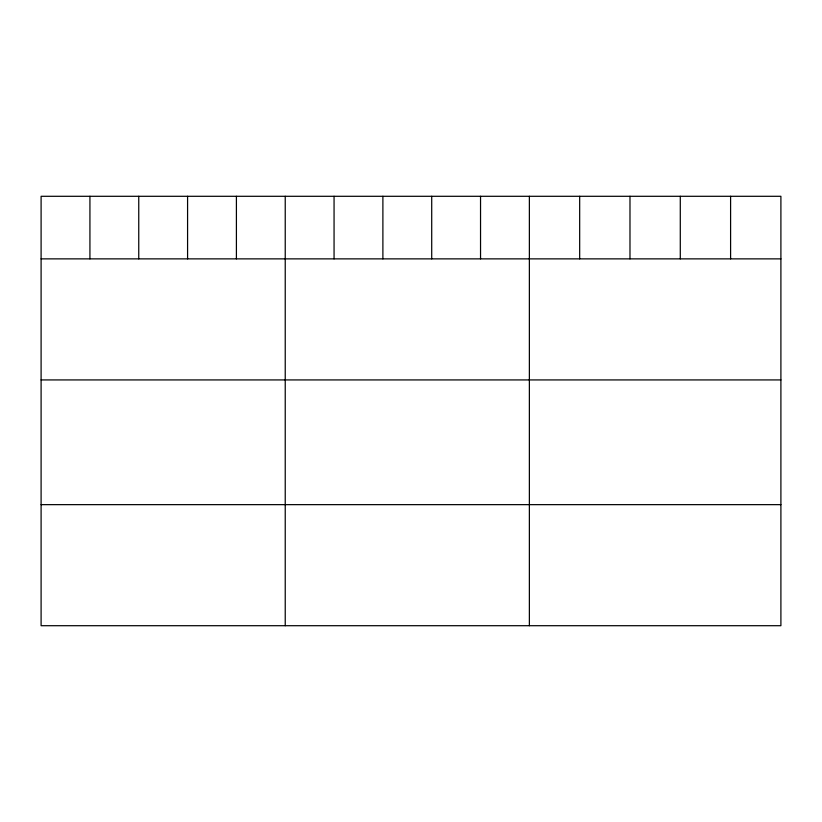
<?xml version="1.0" encoding="UTF-8"?>
<svg xmlns="http://www.w3.org/2000/svg" width="822" height="822" viewBox="0 0 822 822"><rect width="100%" height="100%" fill="white"/><g stroke="black" fill="none" stroke-linecap="round" stroke-linejoin="round"><path stroke-width="1.23" d="M780.9 258.868L780.9 625.706L41.1 625.706L41.1 196.294L780.9 196.294L780.9 258.868L41.1 258.868M41.1 379.928L780.9 379.928M41.1 504.646L780.9 504.646M730.594 196.294L730.594 258.868M680.287 196.294L680.287 258.868M629.981 196.294L629.981 258.868M579.674 196.294L579.674 258.868M529.368 196.294L529.368 625.706M480.541 196.294L480.541 258.868M431.714 196.294L431.714 258.868M382.888 196.294L382.888 258.868M334.061 196.294L334.061 258.868M285.234 196.294L285.234 625.706M236.407 196.294L236.407 258.868M187.58 196.294L187.58 258.868M138.754 196.294L138.754 258.868M89.927 196.294L89.927 258.868"/></g></svg>
